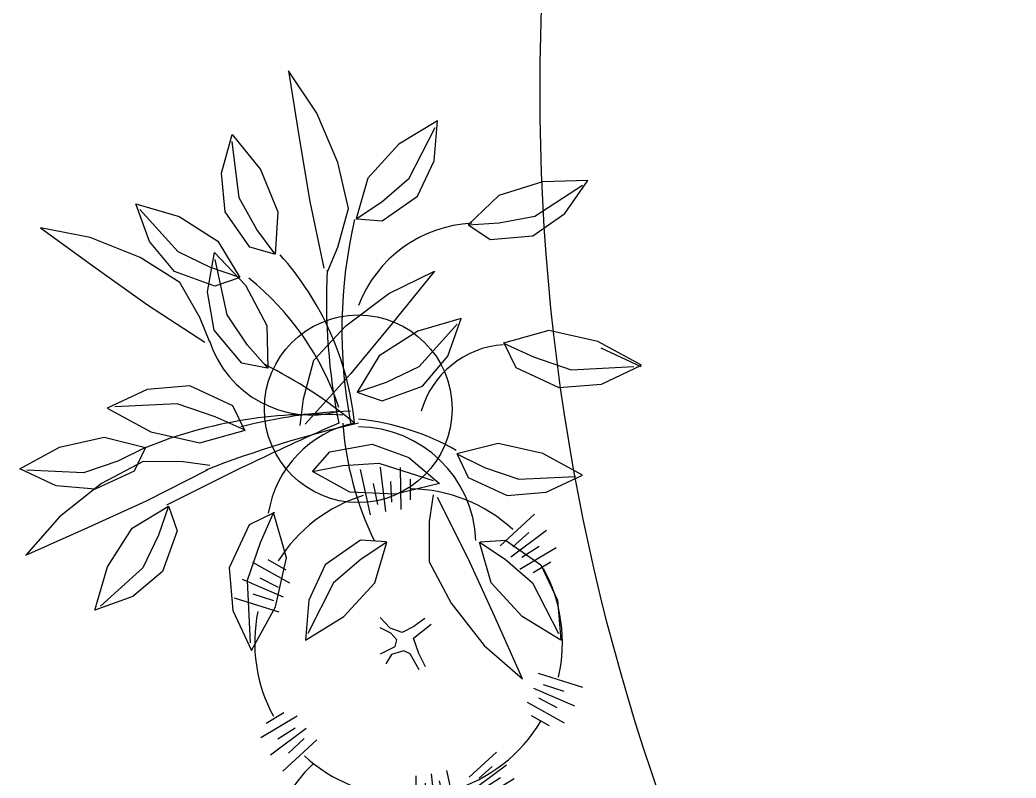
# Model space of a CAD drawing. Header units: millimetres. Extents: x 209.8 to 281.8, y 45 to 110.
# Drawn here: x 239.174 to 240.145, y 86.215 to 86.954 of the extents above; entities that cross this region are included whole.
import ezdxf

# ---------------------------------------------------------------- set-up
doc = ezdxf.new("R2010")
doc.units = ezdxf.units.MM
doc.header["$LTSCALE"] = 0.65
doc.layers.add('ARBOLES', color=95, linetype='Continuous')
doc.layers.add('puertas', color=20, linetype='Continuous')

# ---------------------------------------------------------------- blocks, each defined once
blk = doc.blocks.new('arb-pl49')
for p, q in [((-0.054, 0.5309), (-0.0357, 0.4149)), ((-0.0052, 0.4576), (-0.054, 0.5309)), ((0.0315, 0.3721), (-0.0052, 0.4576)), ((0.2039, 0.4445), (0.1371, 0.4038)), ((0.1549, 0.3453), (0.1998, 0.433)), ((0.1982, 0.3751), (0.2039, 0.4445)), ((-0.1701, 0.3538), (-0.1518, 0.421)), ((-0.1518, 0.421), (-0.1029, 0.3599)), ((-0.0357, 0.4149), (-0.0174, 0.3049)), ((-0.1395, 0.311), (-0.1518, 0.4088)), ((0.1371, 0.4038), (0.0834, 0.3454)), ((0.0498, 0.2927), (0.0315, 0.3721)), ((0.1695, 0.314), (0.1982, 0.3751)), ((-0.164, 0.2866), (-0.1701, 0.3538)), ((-0.1029, 0.3599), (-0.0724, 0.2866)), ((0.0834, 0.3454), (0.063, 0.2745)), ((0.1074, 0.3041), (0.1549, 0.3453)), ((0.3863, 0.339), (0.3106, 0.3153)), ((0.3725, 0.2795), (0.4552, 0.333)), ((0.4645, 0.3408), (0.3863, 0.339)), ((0.4248, 0.2836), (0.4645, 0.3408)), ((-0.109, 0.2561), (-0.1395, 0.311)), ((0.1084, 0.2713), (0.1695, 0.314)), ((0.3106, 0.3153), (0.2575, 0.2641)), ((-0.3187, 0.3007), (-0.2436, 0.2787)), ((-0.2952, 0.2351), (-0.3187, 0.3007)), ((-0.0174, 0.3049), (0.007, 0.1889)), ((0.063, 0.2745), (0.1074, 0.3041)), ((-0.2456, 0.2176), (-0.3117, 0.2907)), ((-0.2436, 0.2787), (-0.1766, 0.2362)), ((-0.1212, 0.2255), (-0.164, 0.2866)), ((-0.0724, 0.2866), (-0.0774, 0.2131)), ((0.0315, 0.2255), (0.0498, 0.2927)), ((0.3107, 0.2676), (0.3725, 0.2795)), ((0.3695, 0.2451), (0.4248, 0.2836)), ((-0.4841, 0.2593), (-0.3891, 0.1902)), ((-0.3977, 0.242), (-0.4841, 0.2593)), ((0.064, 0.2744), (0.1084, 0.2713)), ((0.2575, 0.2641), (0.3107, 0.2676)), ((0.2584, 0.2635), (0.2952, 0.2386)), ((-0.3114, 0.2075), (-0.3977, 0.242)), ((-0.0774, 0.2131), (-0.109, 0.2561)), ((0.2952, 0.2386), (0.3695, 0.2451)), ((-0.2516, 0.1836), (-0.2952, 0.2351)), ((-0.1766, 0.2362), (-0.1386, 0.173)), ((-0.0785, 0.2133), (-0.1212, 0.2255)), ((0.0132, 0.1828), (0.0315, 0.2255)), ((-0.2423, 0.1643), (-0.3114, 0.2075)), ((-0.1891, 0.1901), (-0.2456, 0.2176)), ((-0.1948, 0.1479), (-0.1824, 0.2165)), ((-0.1824, 0.2165), (-0.1284, 0.1599)), ((-0.3891, 0.1902), (-0.2984, 0.1254)), ((-0.1386, 0.173), (-0.1891, 0.1901)), ((-0.1606, 0.108), (-0.1813, 0.2043)), ((-0.1816, 0.1581), (-0.2516, 0.1836)), ((0.1196, 0.1451), (0.1986, 0.1842)), ((0.1986, 0.1842), (0.1247, 0.0928)), ((-0.2077, 0.1038), (-0.2423, 0.1643)), ((-0.1395, 0.1726), (-0.1816, 0.1581)), ((-0.1284, 0.1599), (-0.0916, 0.0895)), ((-0.1828, 0.0816), (-0.1948, 0.1479)), ((0.0451, 0.0894), (0.1196, 0.1451)), ((-0.2984, 0.1254), (-0.1991, 0.0606)), ((-0.1904, 0.0606), (-0.2077, 0.1038)), ((-0.1254, 0.0559), (-0.1606, 0.108)), ((-0.0916, 0.0895), (-0.0902, 0.0158)), ((-0.0105, 0.0298), (0.0451, 0.0894)), ((0.1247, 0.0928), (0.0538, 0.0068)), ((0.2452, 0.1019), (0.1701, 0.0799)), ((0.1721, 0.0189), (0.2382, 0.0919)), ((0.2217, 0.0364), (0.2452, 0.1019)), ((-0.1349, 0.0244), (-0.1828, 0.0816)), ((0.1701, 0.0799), (0.1031, 0.0374)), ((0.3968, 0.0813), (0.3185, 0.0589)), ((0.482, 0.0622), (0.3968, 0.0813)), ((-0.0902, 0.0158), (-0.1254, 0.0559)), ((0.3185, 0.0606), (0.3399, 0.0167)), ((0.3185, 0.0589), (0.3707, 0.0357)), ((0.5575, 0.0209), (0.482, 0.0622)), ((0.1031, 0.0374), (0.0651, -0.0258)), ((0.1781, -0.0152), (0.2217, 0.0364)), ((0.3707, 0.0357), (0.436, 0.0131)), ((0.5571, 0.0181), (0.4878, 0.0507)), ((-0.0913, 0.016), (-0.1349, 0.0244)), ((-0.0282, -0.0376), (-0.0105, 0.0298)), ((0.1156, -0.0087), (0.1721, 0.0189)), ((0.436, 0.0131), (0.5442, 0.0186)), ((0.4882, -0.0118), (0.5575, 0.0209)), ((0.0538, 0.0068), (-0.0253, -0.0815)), ((0.3399, 0.0167), (0.4143, -0.018)), ((-0.2251, -0.0146), (-0.299, -0.0209)), ((-0.1507, -0.0493), (-0.2251, -0.0146)), ((0.0651, -0.0258), (0.1156, -0.0087)), ((0.1081, -0.0407), (0.1781, -0.0152)), ((0.4143, -0.018), (0.4882, -0.0118)), ((-0.299, -0.0209), (-0.3683, -0.0535)), ((0.066, -0.0262), (0.1081, -0.0407)), ((-0.2469, -0.0458), (-0.355, -0.0512)), ((-0.1815, -0.0684), (-0.2469, -0.0458)), ((-0.1293, -0.0933), (-0.1507, -0.0493)), ((-0.0337, -0.0837), (-0.0282, -0.0376)), ((-0.3683, -0.0535), (-0.2928, -0.0948)), ((-0.1293, -0.0916), (-0.1815, -0.0684)), ((-0.2928, -0.0948), (-0.2076, -0.1139)), ((-0.2076, -0.1139), (-0.1293, -0.0916)), ((-0.451, -0.1212), (-0.3735, -0.1038)), ((-0.3735, -0.1038), (-0.302, -0.1216)), ((0.0174, -0.129), (0.0908, -0.1161)), ((0.0908, -0.1161), (0.1543, -0.139)), ((0.3091, -0.1148), (0.2376, -0.1325)), ((0.3866, -0.1321), (0.3091, -0.1148)), ((-0.5196, -0.1587), (-0.451, -0.1212)), ((-0.302, -0.1216), (-0.3498, -0.1452)), ((-0.3024, -0.1226), (-0.3219, -0.1626)), ((-0.0117, -0.1626), (0.0174, -0.129)), ((0.2376, -0.1325), (0.2854, -0.1561)), ((0.238, -0.1335), (0.2574, -0.1735)), ((0.4552, -0.1696), (0.3866, -0.1321)), ((-0.3498, -0.1452), (-0.4092, -0.1658)), ((-0.3061, -0.1462), (-0.3781, -0.1844)), ((-0.2365, -0.1465), (-0.3061, -0.1462)), ((-0.1904, -0.1531), (-0.2365, -0.1465)), ((-0.0124, -0.1634), (0.0399, -0.153)), ((0.0399, -0.153), (0.1026, -0.1486)), ((0.1026, -0.1486), (0.1964, -0.1788)), ((0.1543, -0.139), (0.2074, -0.184)), ((-0.4566, -0.1884), (-0.5196, -0.1587)), ((-0.4092, -0.1658), (-0.5076, -0.1608)), ((-0.3219, -0.1626), (-0.3894, -0.1941)), ((-0.3005, -0.2142), (-0.1947, -0.1606)), ((0.0521, -0.1991), (-0.0124, -0.1634)), ((0.2854, -0.1561), (0.3448, -0.1767)), ((0.3448, -0.1767), (0.4432, -0.1717)), ((0.3922, -0.1993), (0.4552, -0.1696)), ((-0.3894, -0.1941), (-0.4566, -0.1884)), ((-0.3781, -0.1844), (-0.4512, -0.2419)), ((0.2074, -0.184), (0.1314, -0.2024)), ((0.2574, -0.1735), (0.325, -0.205)), ((0.1314, -0.2024), (0.0521, -0.1991)), ((0.1964, -0.204), (0.1897, -0.2501)), ((0.325, -0.205), (0.3922, -0.1993)), ((-0.402, -0.2604), (-0.3005, -0.2142)), ((-0.3252, -0.2614), (-0.2621, -0.2234)), ((-0.2621, -0.2234), (-0.2792, -0.2739)), ((-0.2617, -0.2244), (-0.2472, -0.2664)), ((0.2575, -0.3141), (0.2039, -0.2083)), ((-0.0785, -0.2346), (-0.1224, -0.2559)), ((-0.0802, -0.2346), (-0.1034, -0.2867)), ((-0.0578, -0.3128), (-0.0802, -0.2346)), ((-0.4512, -0.2419), (-0.5093, -0.3081)), ((-0.1224, -0.2559), (-0.1571, -0.3303)), ((0.1897, -0.2501), (0.1894, -0.3197)), ((-0.5093, -0.3081), (-0.402, -0.2604)), ((-0.3677, -0.3285), (-0.3252, -0.2614)), ((-0.2792, -0.2739), (-0.3067, -0.3305)), ((-0.2472, -0.2664), (-0.2727, -0.3364)), ((-0.1034, -0.2867), (-0.126, -0.3521)), ((0.0706, -0.2823), (0.0095, -0.3251)), ((0.1149, -0.2854), (0.0706, -0.2823)), ((0.116, -0.2856), (0.0716, -0.3152)), ((0.0956, -0.3564), (0.116, -0.2856)), ((0.2768, -0.2856), (0.3211, -0.3152)), ((0.2971, -0.3564), (0.2768, -0.2856)), ((0.2778, -0.2854), (0.3222, -0.2823)), ((0.3222, -0.2823), (0.3832, -0.3251)), ((-0.0769, -0.398), (-0.0578, -0.3128)), ((0.0095, -0.3251), (-0.0192, -0.3861)), ((0.0716, -0.3152), (0.0241, -0.3564)), ((0.1894, -0.3197), (0.2277, -0.3916)), ((0.3036, -0.4155), (0.2575, -0.3141)), ((0.3211, -0.3152), (0.3686, -0.3564)), ((0.3832, -0.3251), (0.4119, -0.3861)), ((-0.3897, -0.4035), (-0.3677, -0.3285)), ((-0.3067, -0.3305), (-0.3797, -0.3965)), ((-0.2727, -0.3364), (-0.3242, -0.38)), ((-0.1571, -0.3303), (-0.1509, -0.4042)), ((-0.126, -0.3521), (-0.1205, -0.4603)), ((0.0241, -0.3564), (-0.0208, -0.444)), ((0.0419, -0.4148), (0.0956, -0.3564)), ((0.3509, -0.4148), (0.2971, -0.3564)), ((0.3686, -0.3564), (0.4135, -0.444)), ((-0.3242, -0.38), (-0.3897, -0.4035)), ((-0.0192, -0.3861), (-0.0249, -0.4555)), ((0.2277, -0.3916), (0.2852, -0.4647)), ((0.4119, -0.3861), (0.4177, -0.4555)), ((-0.1509, -0.4042), (-0.1182, -0.4735)), ((-0.1182, -0.4735), (-0.0769, -0.398)), ((-0.0249, -0.4555), (0.0419, -0.4148)), ((0.3514, -0.5229), (0.3036, -0.4155)), ((0.4177, -0.4555), (0.3509, -0.4148)), ((0.2852, -0.4647), (0.3514, -0.5229))]:
    blk.add_line(p, q)
blk.add_circle((0.0667, -0.0546), 0.1626)
for centre, radius, start, end in [((0.8998, 0.0809), 0.8614, 167.077, 190.72), ((0.2747, 0.0447), 0.2224, 92.7984, 159.021), ((-0.4532, -0.1318), 0.5161, 5.8346, 41.8429), ((1.0815, 0.1345), 1.07, 177.274, 191.524), ((-0.4257, -0.2055), 0.4837, 18.4858, 51.2649), ((-0.0146, 0.12), 0.1852, 197.853, 284.926), ((0.3291, -0.1028), 0.1596, 93.9416, 164.04), ((-0.4657, -0.7152), 0.8252, 50.4056, 63.3717), ((-0.0083, -0.8373), 0.7731, 86.4268, 113.212), ((0.0772, -0.9038), 0.8452, 91.6103, 104.65), ((2.1639, -4.928), 5.2962, 113.724, 117.304), ((0.5153, -2.0069), 1.979, 103.091, 111.114), ((0.0992, -0.2661), 0.1908, 101.798, 170.748), ((0.606, -0.0374), 0.5677, 184.238, 205.625), ((0.0222, -0.5049), 0.4347, 60.4339, 84.0768), ((0.0661, -0.2908), 0.2047, 2.203, 89.739)]:
    blk.add_arc(centre, radius, start, end)
blk = doc.blocks.new('arb-pl47')
for p, q in [((-0.0719, 0.1868), (-0.0586, 0.1277)), ((-0.0456, 0.1899), (-0.0389, 0.1322)), ((-0.0198, 0.1895), (-0.0189, 0.1346)), ((-0.055, 0.1686), (-0.0491, 0.1412)), ((-0.0323, 0.1712), (-0.0311, 0.1444)), ((-0.0069, 0.1742), (-0.0066, 0.1472)), ((0.1547, 0.1287), (0.1101, 0.0876)), ((0.1705, 0.1075), (0.1239, 0.0728)), ((0.1473, 0.105), (0.1265, 0.0862)), ((0.1831, 0.0849), (0.1359, 0.0567)), ((0.1609, 0.0867), (0.1383, 0.0722)), ((-0.2117, 0.0662), (-0.1637, 0.0394)), ((-0.192, 0.0696), (-0.1685, 0.0564)), ((0.1762, 0.0661), (0.153, 0.0524)), ((-0.225, 0.044), (-0.1717, 0.021)), ((-0.2022, 0.0461), (-0.1783, 0.0338)), ((-0.2355, 0.0197), (-0.1776, 0.0016)), ((-0.2112, 0.0251), (-0.1845, 0.0166)), ((-0.0326, -0.0196), (-0.0459, -0.0055)), ((0.0121, -0.0069), (-0.0022, -0.0175)), ((-0.0321, -0.026), (-0.0456, -0.019)), ((-0.0173, -0.0253), (-0.0326, -0.0196)), ((-0.0022, -0.0175), (-0.0173, -0.0253)), ((-0.0023, -0.0324), (0.0204, -0.0143)), ((-0.0241, -0.0349), (-0.0321, -0.026)), ((-0.0262, -0.0433), (-0.0241, -0.0349)), ((0.0043, -0.0525), (-0.0023, -0.0324)), ((-0.0454, -0.053), (-0.0262, -0.0433)), ((-0.0152, -0.0488), (-0.031, -0.0537)), ((-0.0067, -0.0527), (-0.0152, -0.0488)), ((-0.031, -0.0537), (-0.0384, -0.0661)), ((0.0048, -0.0738), (-0.0067, -0.0527)), ((0.0131, -0.0699), (0.0043, -0.0525)), ((0.2176, -0.0965), (0.1598, -0.0785)), ((0.2071, -0.1209), (0.1538, -0.0978)), ((0.1934, -0.102), (0.1667, -0.0934)), ((0.1939, -0.143), (0.1459, -0.1163)), ((0.1843, -0.123), (0.1605, -0.1107)), ((-0.194, -0.143), (-0.1709, -0.1292)), ((-0.2009, -0.1618), (-0.1538, -0.1336)), ((0.1742, -0.1464), (0.1507, -0.1333)), ((-0.1883, -0.1843), (-0.1418, -0.1497)), ((-0.1788, -0.1635), (-0.1562, -0.149)), ((-0.1725, -0.2056), (-0.128, -0.1645)), ((-0.1651, -0.1819), (-0.1444, -0.163)), ((0.1056, -0.1806), (0.07, -0.2134)), ((0.054, -0.2637), (0.0407, -0.2046)), ((0.1183, -0.1976), (0.081, -0.2253)), ((0.0997, -0.1995), (0.0831, -0.2146)), ((0.0019, -0.2664), (0.001, -0.2114)), ((0.0277, -0.2667), (0.021, -0.2091)), ((0.0372, -0.2454), (0.0313, -0.218)), ((0.1283, -0.2156), (0.0906, -0.2382)), ((0.1106, -0.2142), (0.0925, -0.2258)), ((-0.1875, -0.2306), (-0.1491, -0.252)), ((-0.1717, -0.2279), (-0.1529, -0.2384)), ((-0.0109, -0.251), (-0.0113, -0.2241)), ((0.0145, -0.2481), (0.0132, -0.2212)), ((0.1228, -0.2306), (0.1043, -0.2417)), ((-0.1981, -0.2483), (-0.1555, -0.2668)), ((-0.1799, -0.2467), (-0.1608, -0.2565)), ((-0.2065, -0.2678), (-0.1602, -0.2822)), ((-0.1871, -0.2635), (-0.1657, -0.2703)), ((-0.0442, -0.2992), (-0.0548, -0.288)), ((-0.0199, -0.2976), (-0.0319, -0.3038)), ((-0.02, -0.3094), (-0.0018, -0.295)), ((-0.0084, -0.289), (-0.0199, -0.2976)), ((-0.0438, -0.3044), (-0.0546, -0.2988)), ((-0.0319, -0.3038), (-0.0442, -0.2992)), ((-0.0374, -0.3115), (-0.0438, -0.3044)), ((-0.0147, -0.3256), (-0.02, -0.3094)), ((-0.0544, -0.3259), (-0.039, -0.3182)), ((-0.0302, -0.3226), (-0.0429, -0.3265)), ((-0.039, -0.3182), (-0.0374, -0.3115)), ((-0.0234, -0.3257), (-0.0302, -0.3226)), ((-0.0429, -0.3265), (-0.0489, -0.3364)), ((-0.0143, -0.3426), (-0.0234, -0.3257)), ((-0.0076, -0.3395), (-0.0147, -0.3256)), ((0.156, -0.3608), (0.1097, -0.3463)), ((0.1476, -0.3802), (0.105, -0.3618)), ((0.1366, -0.3651), (0.1152, -0.3583)), ((0.1294, -0.3819), (0.1103, -0.3721)), ((-0.1733, -0.3979), (-0.1548, -0.3869)), ((0.137, -0.398), (0.0986, -0.3766)), ((-0.1788, -0.413), (-0.1411, -0.3904)), ((0.1212, -0.4007), (0.1024, -0.3902)), ((-0.1688, -0.431), (-0.1315, -0.4033)), ((-0.1611, -0.4144), (-0.143, -0.4028)), ((-0.1502, -0.429), (-0.1336, -0.414)), ((-0.1561, -0.448), (-0.1205, -0.4152)), ((-0.0166, -0.4966), (-0.0173, -0.4527)), ((0.0041, -0.4969), (-0.0013, -0.4508)), ((0.0251, -0.4945), (0.0145, -0.4472)), ((0.0904, -0.448), (0.0681, -0.4685)), ((-0.0268, -0.4844), (-0.0271, -0.4628)), ((-0.0065, -0.482), (-0.0075, -0.4605)), ((0.0116, -0.4799), (0.0069, -0.458)), ((0.0983, -0.4586), (0.075, -0.4759)), ((0.0867, -0.4599), (0.0763, -0.4693)), ((-0.0829, -0.4776), (-0.0712, -0.4841)), ((0.1046, -0.4699), (0.081, -0.484)), ((0.0935, -0.469), (0.0822, -0.4763)), ((-0.0994, -0.4904), (-0.0728, -0.5019)), ((-0.0928, -0.4793), (-0.0688, -0.4926)), ((-0.088, -0.4893), (-0.0761, -0.4955)), ((0.1012, -0.4793), (0.0896, -0.4862)), ((-0.1047, -0.5025), (-0.0757, -0.5115)), ((-0.0926, -0.4998), (-0.0792, -0.5041)), ((-0.0033, -0.5222), (-0.0099, -0.5151)), ((0.0191, -0.5158), (0.012, -0.5211)), ((-0.003, -0.5254), (-0.0097, -0.5219)), ((0.0044, -0.525), (-0.0033, -0.5222)), ((0.001, -0.5298), (-0.003, -0.5254)), ((0, -0.534), (0.001, -0.5298)), ((0.012, -0.5211), (0.0044, -0.525)), ((0.0119, -0.5285), (0.0233, -0.5195)), ((0.0152, -0.5386), (0.0119, -0.5285)), ((-0.0096, -0.5389), (0, -0.534)), ((-0.0024, -0.5392), (-0.0062, -0.5454)), ((0.0055, -0.5367), (-0.0024, -0.5392)), ((0.0097, -0.5387), (0.0055, -0.5367)), ((0.0155, -0.5492), (0.0097, -0.5387)), ((0.0196, -0.5473), (0.0152, -0.5386)), ((0.1219, -0.5606), (0.093, -0.5516)), ((0.1166, -0.5728), (0.09, -0.5613)), ((0.1052, -0.5738), (0.0933, -0.5677)), ((0.1098, -0.5634), (0.0964, -0.5591)), ((-0.0874, -0.5932), (-0.0638, -0.5791)), ((-0.0839, -0.5839), (-0.0724, -0.577)), ((0.11, -0.5839), (0.086, -0.5705)), ((0.1002, -0.5856), (0.0884, -0.579)), ((-0.0811, -0.6045), (-0.0578, -0.5872)), ((-0.0763, -0.5941), (-0.065, -0.5869)), ((-0.0732, -0.6152), (-0.0509, -0.5946)), ((-0.0695, -0.6033), (-0.0591, -0.5939)), ((0.014, -0.6455), (0.0136, -0.6181)), ((0.0269, -0.6457), (0.0236, -0.6169)), ((0.0317, -0.6351), (0.0287, -0.6214)), ((0.0401, -0.6442), (0.0334, -0.6146)), ((0.0076, -0.6379), (0.0074, -0.6244)), ((0.0203, -0.6364), (0.0197, -0.623))]:
    blk.add_line(p, q)
for centre, radius, start, end in [((-0.0089, -0.0384), 0.2, 47.3647, 88.9829), ((-0.0089, -0.0384), 0.2, 107.0937, 147.8973), ((-0.0089, -0.0384), 0.2, 347.0029, 28.7218), ((-0.0089, -0.0384), 0.2, 168.3411, 208.5304), ((-0.0089, -0.0384), 0.2, 286.1455, 329.3585), ((-0.0089, -0.0384), 0.2, 227.3928, 268.7052), ((-0.0252, -0.3143), 0.16, 132.0746, 147.8973), ((-0.0252, -0.3143), 0.16, 347.0029, 28.7218), ((-0.0252, -0.3143), 0.16, 168.3411, 208.5304), ((-0.0252, -0.3143), 0.16, 286.1455, 329.3585), ((-0.0252, -0.3143), 0.16, 227.3928, 268.7052), ((0.0086, -0.5316), 0.1, 47.3647, 55.8154), ((0.0086, -0.5316), 0.1, 138.7754, 147.8973), ((0.0086, -0.5316), 0.1, 347.0029, 28.7218), ((0.0086, -0.5316), 0.1, 168.3411, 208.5304), ((0.0086, -0.5316), 0.1, 286.1455, 329.3585), ((0.0086, -0.5316), 0.1, 227.3928, 268.7052)]:
    blk.add_arc(centre, radius, start, end)

msp = doc.modelspace()

# ---------------------------------------------------------------- linework, layer by layer
at = {"layer": 'puertas'}
msp.add_circle((241.75502, 86.8853), 2.07396, dxfattribs=at)

# ---------------------------------------------------------------- block references
at = {"layer": 'ARBOLES'}
for name, p, xscale, yscale, zscale in [('arb-pl49', (239.46633, 86.60579), 0.5625, 0.5625, 0.5625), ('arb-pl47', (239.55958, 86.37583), 0.75, 0.75, 0.75)]:
    msp.add_blockref(name, p, dxfattribs=dict(at, xscale=xscale, yscale=yscale, zscale=zscale))

doc.saveas('drawing.dxf')
